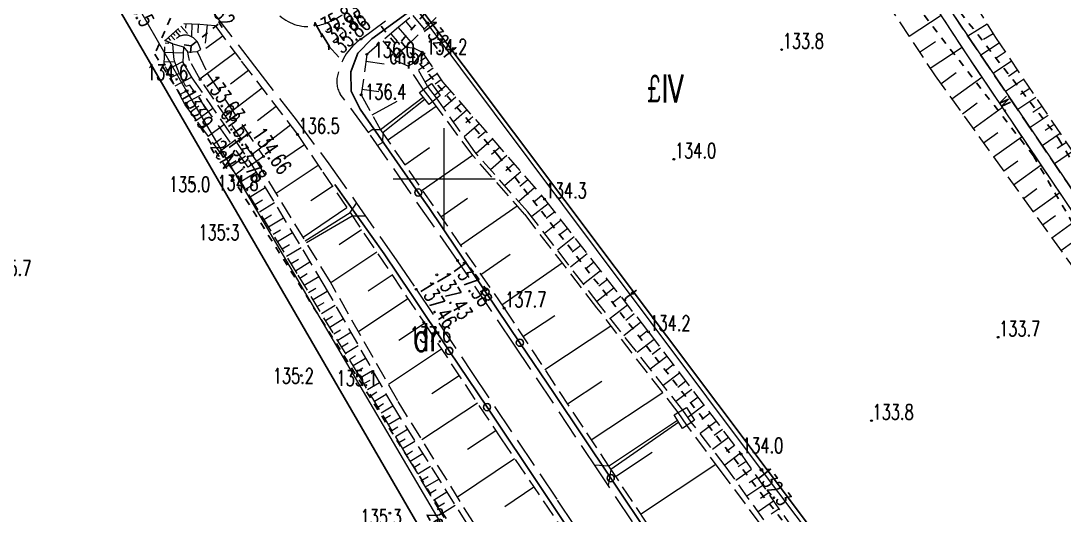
# Model space of a CAD drawing. Header units: metres. Extents: x 7583802 to 7586368, y 5958992 to 5960558.
# Drawn here: x 7585958.4 to 7586060.9, y 5959566.9 to 5959615.5 of the extents above; entities that cross this region are included whole.
import ezdxf
from ezdxf.enums import TextEntityAlignment as Align

# ---------------------------------------------------------------- set-up
doc = ezdxf.new("R2010")
doc.units = ezdxf.units.M
for name, pattern in [('1', [0]), ('2', [3, 2, -1]), ('3_1', [0]), ('3_BUBZ02', [2.45, 1.75, -0.7]), ('3_BUBZ02G', [2.45, 1.75, -0.7]), ('3_BUIB12_02', [0]), ('3_BUIB12_03', [0]), ('3_KTCR02', [3, 2, -1]), ('3_KTJZ01', [4, 3, -1]), ('3_PTRW02', [0]), ('4_1', [0]), ('4_SUOP03_17', [0]), ('4_SUPE_01', [0]), ('4_SUPT_01', [0]), ('4_SUUS30_02', [0]), ('GUZ', [1.4, 0.7, -0.7])]:
    doc.linetypes.add(name, pattern=pattern)
doc.layers.get('0').update_dxf_attribs({"color": 250, "linetype": 'CONTINUOUS', "lineweight": 100})
for name, color, linetype, lineweight in [('1000_L_1', 7, '1', 18), ('BUBZ_L_1', 7, '3_BUBZ02', 18), ('BUIB_L_10', 7, '3_BUIB12_02', 18), ('BUIB_L_4', 7, 'CONTINUOUS', 25), ('DZIALKI-G_L_0', 7, '1', 25), ('KONTURY_L_0', 114, '2', 25), ('KONTURY_NR_T_0', 114, 'CONTINUOUS', 25), ('KTCR_E_T_1', 7, 'CONTINUOUS', 15), ('KTCR_L_1', 7, '3_KTCR02', 18), ('KTJZ_L_0', 7, '3_KTJZ01', 18), ('KTOK_L_4', 7, 'CONTINUOUS', 25), ('PTRW_E_T_0', 7, 'CONTINUOUS', 15), ('PTRW_L_1', 7, 'CONTINUOUS', 18), ('RTPW_T_0', 7, 'CONTINUOUS', 15), ('RTPW_T_1', 7, 'CONTINUOUS', 15), ('SUOT_L_1', 30, '4_SUOP03_17', 25), ('SUPE_E_T_3', 1, 'CONTINUOUS', 15), ('SUPE_L_3', 1, '4_SUPE_01', 18), ('SUPT_E_T_0', 30, 'CONTINUOUS', 15), ('SUPT_L_0', 30, '4_SUPT_01', 18), ('SUTE_T_0', 1, 'CONTINUOUS', 18), ('SUTT_T_0', 30, 'CONTINUOUS', 18), ('SUUK_L_7', 7, '4_1', 18)]:
    doc.layers.add(name, color=color, linetype=linetype, lineweight=lineweight)
doc.styles.get("Standard").update_dxf_attribs({"font": 'Simplex.SHX', "width": 0.75})

# ---------------------------------------------------------------- blocks, each defined once
blk = doc.blocks.new('3_RTPW02')
at = {"linetype": 'CONTINUOUS'}
blk.add_circle((0, 0), 0.09, dxfattribs=at)
blk = doc.blocks.new('3_RTPW01')
at = {"linetype": 'CONTINUOUS'}
blk.add_circle((0, 0), 0.09, dxfattribs=at)
blk = doc.blocks.new('4_SUPS01_03')
at = {"linetype": 'CONTINUOUS'}
blk.add_circle((0, 0), 0.125, dxfattribs=at)
blk = doc.blocks.new('4_SUPS01_07')
at = {"linetype": 'CONTINUOUS'}
blk.add_circle((0, 0), 0.125, dxfattribs=at)

msp = doc.modelspace()

# ---------------------------------------------------------------- linework, layer by layer
at = {"layer": '1000_L_1', "linetype": '1'}
for p, q in [((7586000, 5959595), (7586000, 5959605)), ((7585995, 5959600), (7586005, 5959600))]:
    msp.add_line(p, q, dxfattribs=at)
at = {"layer": 'BUBZ_L_1', "linetype": '3_BUBZ02G'}
for p, q in [((7586039.25, 5959638.16), (7586054.18, 5959613.9)), ((7586032.61, 5959633.86), (7586048.26, 5959610.14)), ((7586000.43, 5959618.93), (7585995.5, 5959614.91)), ((7585972.59, 5959613.62), (7585974.42, 5959615.28)), ((7585974.42, 5959615.28), (7585975.98, 5959615.23)), ((7585975.98, 5959615.23), (7585977.48, 5959615.07)), ((7585977.48, 5959615.07), (7585980.06, 5959611.59)), ((7585995.5, 5959614.91), (7585992.4, 5959612.25)), ((7585972.48, 5959611.24), (7585972.59, 5959613.62)), ((7586054.18, 5959613.9), (7586073.22, 5959585.69)), ((7585992.4, 5959612.25), (7585991.84, 5959608.27)), ((7585997.84, 5959612.46), (7585999.85, 5959609.55)), ((7585974.55, 5959607.29), (7585972.48, 5959611.24)), ((7585980.06, 5959611.59), (7585985.59, 5959604.36)), ((7586048.26, 5959610.14), (7586068.29, 5959582.3)), ((7585999.85, 5959609.55), (7586009.87, 5959598.01)), ((7585991.84, 5959608.27), (7585993.73, 5959604.84)), ((7585979.72, 5959600.22), (7585974.55, 5959607.29)), ((7585993.73, 5959604.84), (7586005.9, 5959587.29)), ((7585985.59, 5959604.36), (7585988.07, 5959600.66)), ((7585988.07, 5959600.66), (7585990.75, 5959596.71)), ((7585985.55, 5959590.7), (7585979.72, 5959600.22)), ((7586009.87, 5959598.01), (7586020.07, 5959584.96)), ((7585990.75, 5959596.71), (7585997.99, 5959585.9)), ((7585991.64, 5959580.67), (7585985.55, 5959590.7)), ((7586005.9, 5959587.29), (7586016.15, 5959571.77)), ((7585997.99, 5959585.9), (7586005.6, 5959574.44)), ((7586020.07, 5959584.96), (7586029.18, 5959572.94)), ((7585998.65, 5959568.92), (7585991.64, 5959580.67)), ((7586005.6, 5959574.44), (7586015.64, 5959559.6)), ((7586029.18, 5959572.94), (7586038.32, 5959559.77)), ((7586016.15, 5959571.77), (7586026.28, 5959556.56)), ((7586002.58, 5959562.53), (7585998.65, 5959568.92))]:
    msp.add_line(p, q, dxfattribs=at)
at = {"layer": 'BUBZ_L_1', "linetype": '3_BUBZ02'}
for p, q in [((7586052.39, 5959612.69), (7586036.33, 5959636.58)), ((7586051.46, 5959612.1), (7586035.63, 5959636.27)), ((7585996.2, 5959612.95), (7586001.59, 5959618.21)), ((7585972.59, 5959613.62), (7585973.32, 5959613.28)), ((7585973.32, 5959613.28), (7585972.59, 5959613.62)), ((7585973.32, 5959613.28), (7585974.37, 5959612.98)), ((7585974.37, 5959612.98), (7585974.31, 5959611.44)), ((7585976.09, 5959612.72), (7585975.83, 5959613.35)), ((7585974.82, 5959612.45), (7585975.72, 5959612.54)), ((7585974.86, 5959612.09), (7585974.82, 5959612.45)), ((7585974.97, 5959611.64), (7585974.86, 5959612.09)), ((7585975.72, 5959612.54), (7585976.09, 5959612.72)), ((7585995.18, 5959611.63), (7585995.44, 5959612.36)), ((7585995.44, 5959612.36), (7585996.2, 5959612.95)), ((7585997.05, 5959611.41), (7585997.84, 5959612.46)), ((7586070.53, 5959583.75), (7586051.46, 5959612.1)), ((7586071.57, 5959584.39), (7586052.39, 5959612.69)), ((7585974.31, 5959611.44), (7585975.21, 5959609.93)), ((7585976.02, 5959609.78), (7585974.97, 5959611.64)), ((7585996.45, 5959611.08), (7585995.18, 5959611.63)), ((7585997.95, 5959608.81), (7585996.45, 5959611.08)), ((7585998.37, 5959609.12), (7585997.05, 5959611.41)), ((7585975.21, 5959609.93), (7585981.06, 5959601.43)), ((7585981.54, 5959601.78), (7585976.02, 5959609.78)), ((7585999.25, 5959607.96), (7585998.37, 5959609.12)), ((7585998.86, 5959607.63), (7585997.95, 5959608.81)), ((7586003, 5959602.67), (7585999.25, 5959607.96)), ((7586002.82, 5959602.31), (7585998.86, 5959607.63)), ((7585988.78, 5959589.91), (7585981.54, 5959601.78)), ((7586007.94, 5959596.5), (7586002.82, 5959602.31)), ((7586008.22, 5959596.78), (7586003, 5959602.67)), ((7585981.06, 5959601.43), (7585988.18, 5959589.56)), ((7586015.24, 5959587.64), (7586008.22, 5959596.78)), ((7586015, 5959587.34), (7586007.94, 5959596.5)), ((7585988.18, 5959589.56), (7585994.85, 5959577.84)), ((7585995.43, 5959578.19), (7585988.78, 5959589.91)), ((7586023, 5959577.05), (7586015, 5959587.34)), ((7586023.45, 5959577.27), (7586015.24, 5959587.64)), ((7586004.16, 5959564.13), (7585995.43, 5959578.19)), ((7585994.85, 5959577.84), (7586003.67, 5959563.8)), ((7586024.28, 5959576.08), (7586023.45, 5959577.27)), ((7586023.86, 5959575.79), (7586023, 5959577.05)), ((7586027.73, 5959571.65), (7586024.28, 5959576.08)), ((7586027.23, 5959571.24), (7586023.86, 5959575.79)), ((7586035.45, 5959560.19), (7586027.23, 5959571.24)), ((7586035.68, 5959560.51), (7586027.73, 5959571.65))]:
    msp.add_line(p, q, dxfattribs=at)
at = {"layer": 'BUBZ_L_1', "linetype": '3_1'}
for p, q in [((7585996.92, 5959616.07), (7585998.02, 5959614.72)), ((7586045.69, 5959614.03), (7586048.84, 5959616.1)), ((7585974.13, 5959615.02), (7585974.78, 5959614.3)), ((7585974.61, 5959615.27), (7585974.59, 5959614.81)), ((7585975.19, 5959615.26), (7585975.15, 5959614)), ((7585975.81, 5959615.24), (7585975.79, 5959614.35)), ((7585976.69, 5959615.15), (7585976.5, 5959613.36)), ((7585996.22, 5959615.49), (7585996.79, 5959614.79)), ((7586053.37, 5959615.22), (7586051.48, 5959614.05)), ((7585973.13, 5959614.11), (7585973.54, 5959613.66)), ((7585973.36, 5959614.31), (7585973.56, 5959614.09)), ((7585973.58, 5959614.52), (7585974.02, 5959614.03)), ((7585973.82, 5959614.74), (7585974.1, 5959614.43)), ((7585978.24, 5959614.05), (7585976.58, 5959612.82)), ((7585994.75, 5959614.27), (7585995.38, 5959613.53)), ((7585995.48, 5959614.89), (7585996.72, 5959613.45)), ((7586053.95, 5959614.27), (7586053.02, 5959613.7)), ((7585972.58, 5959613.38), (7585972.95, 5959613.36)), ((7585972.86, 5959613.87), (7585973.11, 5959613.6)), ((7585993.96, 5959613.59), (7585995.31, 5959612.01)), ((7586046.73, 5959612.46), (7586048.3, 5959613.5)), ((7586054.54, 5959613.36), (7586052.76, 5959612.16)), ((7585972.54, 5959612.47), (7585974.35, 5959612.39)), ((7585979.47, 5959612.39), (7585976, 5959609.82)), ((7585998.19, 5959611.95), (7585997.67, 5959611.59)), ((7586047.76, 5959610.9), (7586050.9, 5959612.96)), ((7586055.15, 5959612.47), (7586054.25, 5959611.87)), ((7585972.49, 5959611.56), (7585973.4, 5959611.52)), ((7585972.74, 5959610.74), (7585974.31, 5959611.56)), ((7585992.3, 5959611.57), (7585994.1, 5959611.32)), ((7585998.55, 5959611.43), (7585997.47, 5959610.68)), ((7586055.75, 5959611.58), (7586053.97, 5959610.37)), ((7585973.15, 5959609.96), (7585973.93, 5959610.37)), ((7585973.57, 5959609.16), (7585975.17, 5959610)), ((7585980.77, 5959610.67), (7585979.01, 5959609.32)), ((7585999.32, 5959610.32), (7585998.14, 5959609.51)), ((7585998.93, 5959610.89), (7585998.36, 5959610.5)), ((7586048.82, 5959609.36), (7586050.33, 5959610.45)), ((7586049.89, 5959607.88), (7586052.86, 5959610.02)), ((7586056.35, 5959610.68), (7586055.46, 5959610.08)), ((7585982.11, 5959608.91), (7585978.52, 5959606.16)), ((7586000.18, 5959609.17), (7585999.06, 5959608.21)), ((7585999.72, 5959609.74), (7585999.12, 5959609.32)), ((7586056.95, 5959609.79), (7586055.17, 5959608.59)), ((7586057.55, 5959608.9), (7586056.66, 5959608.3)), ((7585974.01, 5959608.31), (7585974.86, 5959608.76)), ((7585974.49, 5959607.41), (7585976.12, 5959608.27)), ((7585991.92, 5959608.82), (7585993.57, 5959608.59)), ((7586001.16, 5959608.04), (7585999.95, 5959606.98)), ((7586000.66, 5959608.62), (7586000.08, 5959608.11)), ((7586058.15, 5959608.01), (7586056.38, 5959606.81)), ((7585975.06, 5959606.59), (7585975.88, 5959607.18)), ((7585975.65, 5959605.78), (7585977.26, 5959606.96)), ((7585983.48, 5959607.12), (7585981.64, 5959605.71)), ((7585992.92, 5959606.31), (7585995.37, 5959607.66)), ((7585994.44, 5959603.82), (7585999.22, 5959607.14)), ((7586001.69, 5959607.43), (7586001.05, 5959606.87)), ((7586050.94, 5959606.41), (7586052.4, 5959607.47)), ((7586051.98, 5959604.97), (7586054.86, 5959607.05)), ((7586058.75, 5959607.12), (7586057.87, 5959606.52)), ((7586002.25, 5959606.79), (7586000.91, 5959605.62)), ((7586002.83, 5959606.12), (7586002.13, 5959605.51)), ((7586059.35, 5959606.24), (7586057.58, 5959605.04)), ((7585976.23, 5959604.99), (7585977.02, 5959605.57)), ((7585976.8, 5959604.21), (7585978.36, 5959605.35)), ((7585984.89, 5959605.28), (7585981.12, 5959602.39)), ((7586003.44, 5959605.41), (7586001.97, 5959604.13)), ((7586059.95, 5959605.35), (7586059.07, 5959604.75)), ((7585977.36, 5959603.45), (7585978.13, 5959604.01)), ((7585977.92, 5959602.69), (7585979.43, 5959603.8)), ((7586004.76, 5959603.9), (7586003.15, 5959602.5)), ((7586004.08, 5959604.67), (7586003.31, 5959604)), ((7586053, 5959603.55), (7586054.42, 5959604.57)), ((7586054, 5959602.16), (7586056.8, 5959604.17)), ((7586060.55, 5959604.46), (7586058.78, 5959603.27)), ((7585986.27, 5959603.35), (7585984.25, 5959601.99)), ((7585996.12, 5959601.39), (7585998.56, 5959603.08)), ((7586005.46, 5959603.09), (7586004.66, 5959602.4)), ((7586061.15, 5959603.58), (7586060.26, 5959602.98)), ((7585978.46, 5959601.94), (7585979.21, 5959602.49)), ((7585979, 5959601.2), (7585980.47, 5959602.28)), ((7585997.84, 5959598.91), (7586002.79, 5959602.35)), ((7586006.15, 5959602.29), (7586004.56, 5959600.91)), ((7586054.99, 5959600.78), (7586056.37, 5959601.77)), ((7586061.75, 5959602.69), (7586059.98, 5959601.5)), ((7585979.53, 5959600.48), (7585980.26, 5959601.01)), ((7585980.02, 5959599.74), (7585981.52, 5959600.66)), ((7585987.62, 5959601.33), (7585983.5, 5959598.56)), ((7586007.53, 5959600.71), (7586005.95, 5959599.34)), ((7586006.84, 5959601.5), (7586006.05, 5959600.81)), ((7586055.97, 5959599.43), (7586058.68, 5959601.38)), ((7586008.21, 5959599.92), (7586007.43, 5959599.24)), ((7585980.47, 5959598.99), (7585981.22, 5959599.45)), ((7585980.93, 5959598.24), (7585982.42, 5959599.16)), ((7585989.01, 5959599.27), (7585986.91, 5959597.85)), ((7586008.89, 5959599.13), (7586007.33, 5959597.78)), ((7586056.93, 5959598.09), (7586058.26, 5959599.05)), ((7586057.87, 5959596.78), (7586060.5, 5959598.67)), ((7585981.39, 5959597.5), (7585982.13, 5959597.95)), ((7585981.84, 5959596.76), (7585983.32, 5959597.67)), ((7585999.66, 5959596.28), (7586002.29, 5959598.11)), ((7586009.57, 5959598.35), (7586008.79, 5959597.68)), ((7585990.44, 5959597.17), (7585986.13, 5959594.25)), ((7586001.6, 5959593.49), (7586007.18, 5959597.36)), ((7586010.22, 5959597.56), (7586008.6, 5959596.29)), ((7586010.86, 5959596.75), (7586010.04, 5959596.11)), ((7585982.29, 5959596.02), (7585983.03, 5959596.47)), ((7585982.74, 5959595.29), (7585984.2, 5959596.19)), ((7586011.49, 5959595.93), (7586009.86, 5959594.65)), ((7586058.8, 5959595.49), (7586060.09, 5959596.42)), ((7586059.72, 5959594.22), (7586062.26, 5959596.05)), ((7585983.19, 5959594.56), (7585983.91, 5959595.01)), ((7585983.63, 5959593.84), (7585985.08, 5959594.72)), ((7585991.89, 5959595.01), (7585989.68, 5959593.53)), ((7586012.14, 5959595.11), (7586011.31, 5959594.47)), ((7585984.07, 5959593.11), (7585984.8, 5959593.56)), ((7586012.78, 5959594.29), (7586011.13, 5959593)), ((7586060.62, 5959592.96), (7586061.87, 5959593.87)), ((7585984.51, 5959592.39), (7585985.95, 5959593.27)), ((7585993.37, 5959592.8), (7585988.85, 5959589.78)), ((7586003.61, 5959590.6), (7586006.5, 5959592.61)), ((7586014.07, 5959592.63), (7586012.41, 5959591.33)), ((7586013.42, 5959593.46), (7586012.59, 5959592.81)), ((7585984.95, 5959591.68), (7585985.67, 5959592.12)), ((7585985.39, 5959590.96), (7585986.81, 5959591.84)), ((7586005.66, 5959587.63), (7586011.6, 5959591.75)), ((7586014.72, 5959591.8), (7586013.89, 5959591.14)), ((7585985.82, 5959590.25), (7585986.53, 5959590.69)), ((7585994.88, 5959590.55), (7585992.54, 5959588.98)), ((7586015.38, 5959590.96), (7586013.7, 5959589.65)), ((7585986.25, 5959589.54), (7585987.67, 5959590.4)), ((7586016.04, 5959590.12), (7586015.19, 5959589.46)), ((7585986.68, 5959588.83), (7585987.39, 5959589.26)), ((7585987.11, 5959588.13), (7585988.51, 5959588.98)), ((7586016.7, 5959589.28), (7586015, 5959587.95)), ((7586017.36, 5959588.43), (7586016.51, 5959587.77)), ((7585987.53, 5959587.44), (7585988.22, 5959587.86)), ((7585987.94, 5959586.76), (7585989.3, 5959587.59)), ((7585996.44, 5959588.21), (7585991.59, 5959584.96)), ((7586018.02, 5959587.58), (7586016.33, 5959586.26)), ((7585988.35, 5959586.09), (7585989.02, 5959586.5)), ((7586007.74, 5959584.51), (7586010.87, 5959586.57)), ((7586018.68, 5959586.74), (7586017.84, 5959586.08)), ((7585988.75, 5959585.43), (7585990.07, 5959586.23)), ((7585998.07, 5959585.78), (7585995.55, 5959584.1)), ((7586009.89, 5959581.25), (7586016.39, 5959585.55)), ((7586019.34, 5959585.9), (7586017.66, 5959584.58)), ((7585989.15, 5959584.78), (7585989.8, 5959585.17)), ((7585989.54, 5959584.14), (7585990.82, 5959584.92)), ((7586019.99, 5959585.06), (7586019.16, 5959584.4)), ((7585989.92, 5959583.5), (7585990.56, 5959583.89)), ((7585990.3, 5959582.88), (7585991.55, 5959583.63)), ((7585999.75, 5959583.26), (7585994.52, 5959579.79)), ((7586020.64, 5959584.21), (7586018.96, 5959582.94)), ((7586021.27, 5959583.37), (7586020.44, 5959582.74)), ((7585990.68, 5959582.26), (7585991.29, 5959582.63)), ((7585991.04, 5959581.65), (7585992.26, 5959582.39)), ((7586021.9, 5959582.54), (7586020.26, 5959581.3)), ((7585991.41, 5959581.05), (7585992.01, 5959581.41)), ((7586022.52, 5959581.72), (7586021.71, 5959581.11)), ((7585991.77, 5959580.46), (7585992.96, 5959581.17)), ((7585992.12, 5959579.87), (7585992.71, 5959580.22)), ((7586001.48, 5959580.65), (7585998.8, 5959578.87)), ((7586023.14, 5959580.91), (7586021.53, 5959579.69)), ((7585992.47, 5959579.29), (7585993.63, 5959579.98)), ((7586012.12, 5959577.87), (7586015.5, 5959580.1)), ((7586024.35, 5959579.31), (7586022.78, 5959578.12)), ((7586023.75, 5959580.11), (7586022.95, 5959579.5)), ((7585992.81, 5959578.71), (7585993.39, 5959579.05)), ((7585993.15, 5959578.14), (7585994.29, 5959578.82)), ((7586014.45, 5959574.35), (7586021.48, 5959579)), ((7586024.95, 5959578.53), (7586024.17, 5959577.94)), ((7585993.49, 5959577.57), (7585994.05, 5959577.91)), ((7585993.82, 5959577.01), (7585994.95, 5959577.68)), ((7586003.26, 5959577.96), (7585997.82, 5959574.35)), ((7586025.54, 5959577.75), (7586023.95, 5959576.55)), ((7585994.16, 5959576.44), (7585994.73, 5959576.78)), ((7585994.51, 5959575.86), (7585995.66, 5959576.55)), ((7586026.74, 5959576.16), (7586025.16, 5959574.96)), ((7586026.14, 5959576.96), (7586025.34, 5959576.35)), ((7585994.85, 5959575.28), (7585995.44, 5959575.63)), ((7585995.21, 5959574.69), (7585996.39, 5959575.4)), ((7586005.07, 5959575.24), (7586002.3, 5959573.41)), ((7586027.34, 5959575.36), (7586026.55, 5959574.77)), ((7585995.56, 5959574.1), (7585996.16, 5959574.45)), ((7585995.92, 5959573.49), (7585997.13, 5959574.21)), ((7586027.94, 5959574.58), (7586026.37, 5959573.39)), ((7585996.29, 5959572.88), (7585996.9, 5959573.25)), ((7585996.66, 5959572.26), (7585997.89, 5959573)), ((7586016.84, 5959570.74), (7586020.44, 5959573.14)), ((7586029.12, 5959573.02), (7586027.58, 5959571.85)), ((7586028.53, 5959573.79), (7586027.76, 5959573.2)), ((7585997.03, 5959571.64), (7585997.65, 5959572.01)), ((7586006.92, 5959572.49), (7586001.32, 5959568.7)), ((7586019.3, 5959567.04), (7586026.69, 5959571.97)), ((7586029.68, 5959572.22), (7586028.89, 5959571.68)), ((7585997.4, 5959571.01), (7585998.67, 5959571.76)), ((7586030.22, 5959571.44), (7586028.66, 5959570.35)), ((7585997.79, 5959570.37), (7585998.43, 5959570.75)), ((7585998.17, 5959569.72), (7585999.47, 5959570.49)), ((7586030.77, 5959570.65), (7586029.99, 5959570.11)), ((7585998.56, 5959569.07), (7585999.22, 5959569.46)), ((7585998.96, 5959568.41), (7586000.27, 5959569.22)), ((7586008.81, 5959569.69), (7586005.96, 5959567.76)), ((7586031.31, 5959569.87), (7586029.76, 5959568.8)), ((7586031.84, 5959569.1), (7586031.08, 5959568.57)), ((7585999.37, 5959567.76), (7586000.02, 5959568.16)), ((7585999.77, 5959567.1), (7586001.09, 5959567.91)), ((7586032.38, 5959568.33), (7586030.85, 5959567.28)), ((7586032.91, 5959567.57), (7586032.15, 5959567.05))]:
    msp.add_line(p, q, dxfattribs=at)
at = {"layer": 'BUBZ_L_1', "linetype": '3_BUBZ02'}
for centre, radius, start, end in [((7585974.56, 5959612.82), 1.32, 55.3123, 159.8215), ((7585974.42, 5959612.56), 1.61, 29.1764, 56.5814)]:
    msp.add_arc(centre, radius, start, end, dxfattribs=at)
at = {"layer": 'BUBZ_L_1', "linetype": '3_1'}
for p in [(7585972.59, 5959613.62), (7585997.84, 5959612.46)]:
    msp.add_point(p, dxfattribs=at)
at = {"layer": 'BUIB_L_10', "linetype": '3_BUIB12_03'}
for p, q in [((7585997.59, 5959608.51), (7585998.74, 5959609.38)), ((7585998.74, 5959609.38), (7585999.59, 5959608.2)), ((7585998.53, 5959607.33), (7585997.59, 5959608.51)), ((7585999.59, 5959608.2), (7585998.53, 5959607.33)), ((7586022.62, 5959576.8), (7586023.81, 5959577.52)), ((7586023.81, 5959577.52), (7586024.6, 5959576.28)), ((7586023.43, 5959575.47), (7586022.62, 5959576.8)), ((7586024.6, 5959576.28), (7586023.43, 5959575.47))]:
    msp.add_line(p, q, dxfattribs=at)
at = {"layer": 'BUIB_L_4', "linetype": '3_1'}
for p, q in [((7585977.27, 5959614.79), (7585977.8, 5959615.22)), ((7585993.81, 5959615.02), (7585994.27, 5959614.44)), ((7585976.21, 5959613.94), (7585976.74, 5959614.37)), ((7585974.45, 5959613.17), (7585975.14, 5959613.09)), ((7585975.06, 5959612.4), (7585975.14, 5959613.09)), ((7585975.14, 5959613.09), (7585975.67, 5959613.52)), ((7585994.74, 5959613.86), (7585995.2, 5959613.28)), ((7585995.66, 5959612.71), (7585996.12, 5959612.13)), ((7585996.58, 5959611.55), (7585996.5, 5959610.86)), ((7585996.58, 5959611.55), (7585997.27, 5959611.47))]:
    msp.add_line(p, q, dxfattribs=at)
at = {"layer": 'DZIALKI-G_L_0', "linetype": '1'}
for p, q in [((7585992.66, 5959623.44), (7586072.61, 5959516.98)), ((7585965.06, 5959621.85), (7586033.12, 5959504.45))]:
    msp.add_line(p, q, dxfattribs=at)
at = {"layer": 'KONTURY_L_0', "linetype": 'GUZ'}
for p, q in [((7586057.91, 5959602.27), (7586017.51, 5959654.23)), ((7586031.82, 5959640.72), (7586060.39, 5959603.96)), ((7585998.07, 5959616.23), (7585995.76, 5959613.49)), ((7585973.1, 5959615.8), (7585971.56, 5959612.28)), ((7585995.76, 5959613.49), (7586005.26, 5959602.34)), ((7585971.56, 5959612.28), (7586002.47, 5959562.96)), ((7586060.39, 5959603.96), (7586094.46, 5959545.73)), ((7586005.26, 5959602.34), (7586036.19, 5959562.63)), ((7586057.91, 5959602.27), (7586090.46, 5959546.51))]:
    msp.add_line(p, q, dxfattribs=at)
at = {"layer": 'KTCR_L_1', "linetype": '3_KTCR02'}
for p, q in [((7585973.43, 5959612.01), (7585973.32, 5959613.28)), ((7585973.32, 5959613.28), (7585974.37, 5959612.98)), ((7585974.37, 5959612.98), (7585974.82, 5959612.45)), ((7585973.51, 5959611.57), (7585973.43, 5959612.01)), ((7585974.82, 5959612.45), (7585975.72, 5959612.54)), ((7585975.72, 5959612.54), (7585976.75, 5959610.32)), ((7585995.18, 5959611.63), (7585995.44, 5959612.36)), ((7585995.44, 5959612.36), (7585996.2, 5959612.95)), ((7585996.2, 5959612.95), (7585996.97, 5959612.88)), ((7585996.97, 5959612.88), (7585997.84, 5959612.46)), ((7585997.84, 5959612.46), (7585997.05, 5959611.41)), ((7585973.96, 5959610.39), (7585973.51, 5959611.57)), ((7585996.45, 5959611.08), (7585995.18, 5959611.63)), ((7585997.05, 5959611.41), (7585996.45, 5959611.08)), ((7585974.6, 5959609.09), (7585973.96, 5959610.39)), ((7585976.75, 5959610.32), (7585982.24, 5959602.21)), ((7585974.99, 5959609.22), (7585974.6, 5959609.09)), ((7585980.72, 5959601.17), (7585974.99, 5959609.22)), ((7585982.24, 5959602.21), (7585980.72, 5959601.17))]:
    msp.add_line(p, q, dxfattribs=at)
at = {"layer": 'KTJZ_L_0', "linetype": '3_KTJZ01'}
for p, q in [((7585977.31, 5959616.37), (7585981.35, 5959611.08)), ((7585991.82, 5959613.75), (7585994.92, 5959616.04)), ((7585981.35, 5959611.08), (7585985.44, 5959605.8)), ((7585992.6, 5959604.53), (7585989.78, 5959608.35)), ((7585985.44, 5959605.8), (7585988.68, 5959601.47)), ((7586001.32, 5959591.98), (7585992.6, 5959604.53)), ((7585988.68, 5959601.47), (7585991.37, 5959597.63)), ((7585991.37, 5959597.63), (7585995.36, 5959591.93)), ((7585995.36, 5959591.93), (7585997.24, 5959589.15)), ((7586006.92, 5959583.66), (7586001.32, 5959591.98)), ((7585997.24, 5959589.15), (7586002.73, 5959580.96)), ((7586015.17, 5959571.29), (7586006.92, 5959583.66)), ((7586002.73, 5959580.96), (7586011.12, 5959568.43)), ((7586020.74, 5959562.96), (7586015.17, 5959571.29)), ((7586011.12, 5959568.43), (7586016.66, 5959560.12))]:
    msp.add_line(p, q, dxfattribs=at)
for centre, radius, start, end in [((7585985.55, 5959622.92), 8.11, 283.3719, 303.3986), ((7585986.7, 5959619.34), 4.37, 229.4384, 279.563), ((7585994.85, 5959609.3), 5.38, 124.2503, 168.2119), ((7585991.84, 5959609.59), 2.4, 160.1891, 210.9553)]:
    msp.add_arc(centre, radius, start, end, dxfattribs=at)
at = {"layer": 'KTOK_L_4'}
for p, q in [((7585999.61, 5959618.71), (7585992.89, 5959613.76)), ((7585992.89, 5959613.76), (7585991.51, 5959612.38)), ((7585991.51, 5959612.38), (7585990.84, 5959610.53)), ((7585990.84, 5959610.53), (7585990.87, 5959608.63)), ((7585990.87, 5959608.63), (7585991.75, 5959606.87)), ((7585991.75, 5959606.87), (7585997.46, 5959598.66)), ((7585994.09, 5959592.62), (7585989.24, 5959599.45)), ((7585997.46, 5959598.66), (7585998.49, 5959597.19)), ((7585998.49, 5959597.19), (7586004.07, 5959588.89)), ((7585996.8, 5959588.62), (7585994.09, 5959592.62)), ((7586000.5, 5959583.09), (7585996.8, 5959588.62)), ((7586004.07, 5959588.89), (7586007.44, 5959583.89)), ((7586007.44, 5959583.89), (7586010.8, 5959578.89)), ((7586004.21, 5959577.56), (7586000.5, 5959583.09)), ((7586010.8, 5959578.89), (7586016.37, 5959570.58)), ((7586009.77, 5959569.25), (7586004.21, 5959577.56)), ((7586016.37, 5959570.58), (7586022.46, 5959561.48)), ((7586013.44, 5959563.78), (7586009.77, 5959569.25))]:
    msp.add_line(p, q, dxfattribs=at)
for centre in [(7585997.46, 5959598.66), (7586004.07, 5959588.89), (7586000.5, 5959583.09), (7586007.44, 5959583.89), (7586004.21, 5959577.56), (7586016.37, 5959570.58)]:
    msp.add_circle(centre, 0.35, dxfattribs=at)
at = {"layer": 'PTRW_L_1', "linetype": '3_PTRW02'}
for p, q in [((7586036.33, 5959636.58), (7586052.39, 5959612.69)), ((7586051.46, 5959612.1), (7586035.63, 5959636.26)), ((7586070.53, 5959583.75), (7586051.46, 5959612.1)), ((7586052.39, 5959612.69), (7586071.57, 5959584.39))]:
    msp.add_line(p, q, dxfattribs=at)
at = {"layer": 'SUOT_L_1', "linetype": '4_1'}
msp.add_line((7585998.34, 5959615.33), (7585992.27, 5959623.43), dxfattribs=at)
at = {"layer": 'SUPE_L_3', "linetype": '4_SUPE_01'}
for p, q in [((7585968.93, 5959618.7), (7585974.68, 5959608.64)), ((7585974.68, 5959608.64), (7586007.53, 5959552.75))]:
    msp.add_line(p, q, dxfattribs=at)
at = {"layer": 'SUPT_L_0', "linetype": '4_SUPT_01'}
for p, q in [((7585998.34, 5959615.33), (7585992.27, 5959623.43)), ((7586014.98, 5959593.06), (7585998.34, 5959615.33)), ((7586031.18, 5959571.4), (7586014.98, 5959593.06)), ((7586052.72, 5959542.98), (7586031.18, 5959571.4))]:
    msp.add_line(p, q, dxfattribs=at)
at = {"layer": 'SUUK_L_7', "linetype": '4_SUUS30_02'}
for p, q in [((7585997.96, 5959608.04), (7585993.73, 5959604.84)), ((7585998.12, 5959607.85), (7585993.99, 5959604.56)), ((7585992.91, 5959604.82), (7585992.57, 5959604.57)), ((7585993.73, 5959604.84), (7585992.91, 5959604.82)), ((7585993.99, 5959604.56), (7585993.9, 5959603.55)), ((7585993.9, 5959603.55), (7585993.46, 5959603.29)), ((7585990.75, 5959596.71), (7585991.37, 5959597.63)), ((7585986.35, 5959593.9), (7585990.75, 5959596.71)), ((7585990.95, 5959596.35), (7585986.46, 5959593.72)), ((7585992.28, 5959596.33), (7585990.95, 5959596.35)), ((7586016.15, 5959571.77), (7586022.94, 5959576.27)), ((7586023.07, 5959576.07), (7586016.38, 5959571.42)), ((7586016.15, 5959571.77), (7586014.8, 5959571.84)), ((7586016.38, 5959571.42), (7586016.11, 5959569.86))]:
    msp.add_line(p, q, dxfattribs=at)

# ---------------------------------------------------------------- block references
at = {"layer": 'RTPW_T_0'}
for p in [(7585992.4, 5959612.25), (7585997.84, 5959612.46), (7586033.17, 5959612.71), (7585972.48, 5959611.24), (7585991.84, 5959608.27), (7585985.59, 5959604.36), (7586022.58, 5959601.93), (7585975.25, 5959599.58), (7585979.72, 5959600.22), (7586009.87, 5959598.01), (7585978.73, 5959595.09), (7586005.9, 5959587.29), (7585997.99, 5959585.9), (7586020.07, 5959584.96), (7586054.44, 5959584.43), (7585985.96, 5959580.67), (7585991.64, 5959580.67), (7586042, 5959576.23), (7586029.18, 5959572.94), (7585994.67, 5959567.13)]:
    msp.add_blockref('3_RTPW01', p, dxfattribs=at)
at = {"layer": 'RTPW_T_1'}
for p in [(7585990.79, 5959615.03), (7585991.82, 5959613.75), (7585976.02, 5959609.78), (7585982.24, 5959602.21), (7585981.06, 5959601.43), (7586001.32, 5959591.98), (7585999.28, 5959590.57), (7585997.24, 5959589.15)]:
    msp.add_blockref('3_RTPW02', p, dxfattribs=at)
at = {"layer": 'SUTE_T_0'}
msp.add_blockref('4_SUPS01_03', (7585974.68, 5959608.64), dxfattribs=at)
at = {"layer": 'SUTT_T_0'}
for p in [(7585998.34, 5959615.33), (7586031.18, 5959571.4)]:
    msp.add_blockref('4_SUPS01_07', p, dxfattribs=at)

# ---------------------------------------------------------------- texts
at = {"layer": 'KONTURY_NR_T_0', "width": 0.7}
for s, p in [('£IV', (7586020.02, 5959610.28)), ('dr', (7585996.95, 5959585.81))]:
    msp.add_text(s, height=2.75, dxfattribs=at).set_placement(p, align=Align.TOP_LEFT)
at = {"layer": 'KTCR_E_T_1', "width": 0.7}
msp.add_text('ch.br.', height=1.5, dxfattribs=at).set_placement((7585996.62, 5959612.07), align=Align.MIDDLE)
msp.add_text('ch.bt.', height=1.5, rotation=304.992, dxfattribs=at).set_placement((7585979.71, 5959605.18), align=Align.MIDDLE)
at = {"layer": 'PTRW_E_T_0', "width": 0.7}
msp.add_text('w.', height=1.5, rotation=304.8907, dxfattribs=at).set_placement((7586055.39, 5959607.52), align=Align.MIDDLE)
at = {"layer": 'RTPW_T_0', "width": 0.7}
for s, p in [('133.8', (7586033.27, 5959612.81)), ('136.0', (7585993.07, 5959611.94)), ('134.2', (7585998.23, 5959612.24)), ('134.6', (7585970.78, 5959609.72)), ('136.4', (7585992.23, 5959607.82)), ('136.5', (7585985.69, 5959604.46)), ('134.0', (7586022.68, 5959602.03)), ('135.0', (7585972.95, 5959598.72)), ('134.8', (7585977.71, 5959598.86)), ('134.3', (7586009.97, 5959598.11)), ('135.3', (7585975.84, 5959593.99)), ('135.7', (7585955.38, 5959590.48)), ('137.7', (7586006, 5959587.39)), ('134.2', (7586020.17, 5959585.06)), ('137.6', (7585996.64, 5959583.96)), ('133.7', (7586054.54, 5959584.53)), ('135.2', (7585983.15, 5959579.88)), ('135.1', (7585989.42, 5959579.66)), ('133.8', (7586042.1, 5959576.33)), ('134.0', (7586029.28, 5959573.04)), ('135.3', (7585991.78, 5959566.01))]:
    msp.add_text(s, height=1.5, dxfattribs=at).set_placement(p)
at = {"layer": 'RTPW_T_1', "width": 0.7}
for s, rotation, p in [('135.82', 302.9335, (7585975.57, 5959618.94)), ('135.83', 28.1562, (7585987.56, 5959613.82)), ('135.85', 32.258, (7585988.32, 5959612.76)), ('135.86', 43.3153, (7585989.3, 5959611.64)), ('133.63', 306.1111, (7585976.37, 5959609.49)), ('134.66', 304.5308, (7585981.05, 5959604.39)), ('133.78', 305.2996, (7585978.58, 5959603.5)), ('137.38', 306.6577, (7586000.69, 5959591.28)), ('137.43', 300.2682, (7585999.08, 5959590.3)), ('137.46', 302.1763, (7585997.44, 5959589.35))]:
    msp.add_text(s, height=1.5, rotation=rotation, dxfattribs=at).set_placement(p)
at = {"layer": 'SUPE_E_T_3', "width": 0.7}
for p in [(7585978.33, 5959602.42), (7585999.58, 5959566.28)]:
    msp.add_text('2eN', height=1.5, rotation=300.4487, dxfattribs=at).set_placement(p, align=Align.MIDDLE)
at = {"layer": 'SUPT_E_T_0', "width": 0.7}
msp.add_text('t', height=1.5, rotation=306.7936, dxfattribs=at).set_placement((7586018.32, 5959588.59), align=Align.MIDDLE)
at = {"layer": 'SUTE_T_0', "width": 0.7}
for s, rotation, p in [('133.5', 299.751, (7585968.93, 5959618.7)), ('133.9', 300.3987, (7585974.68, 5959608.64))]:
    msp.add_text(s, height=1.5, rotation=rotation, dxfattribs=at).set_placement(p, align=Align.MIDDLE_LEFT)
at = {"layer": 'SUTT_T_0', "width": 0.7}
for s, rotation, p in [('132.1', 307.423, (7585998.34, 5959615.33)), ('132.3', 307.1944, (7586031.18, 5959571.4))]:
    msp.add_text(s, height=1.5, rotation=rotation, dxfattribs=at).set_placement(p, align=Align.MIDDLE_LEFT)

doc.saveas('drawing.dxf')
